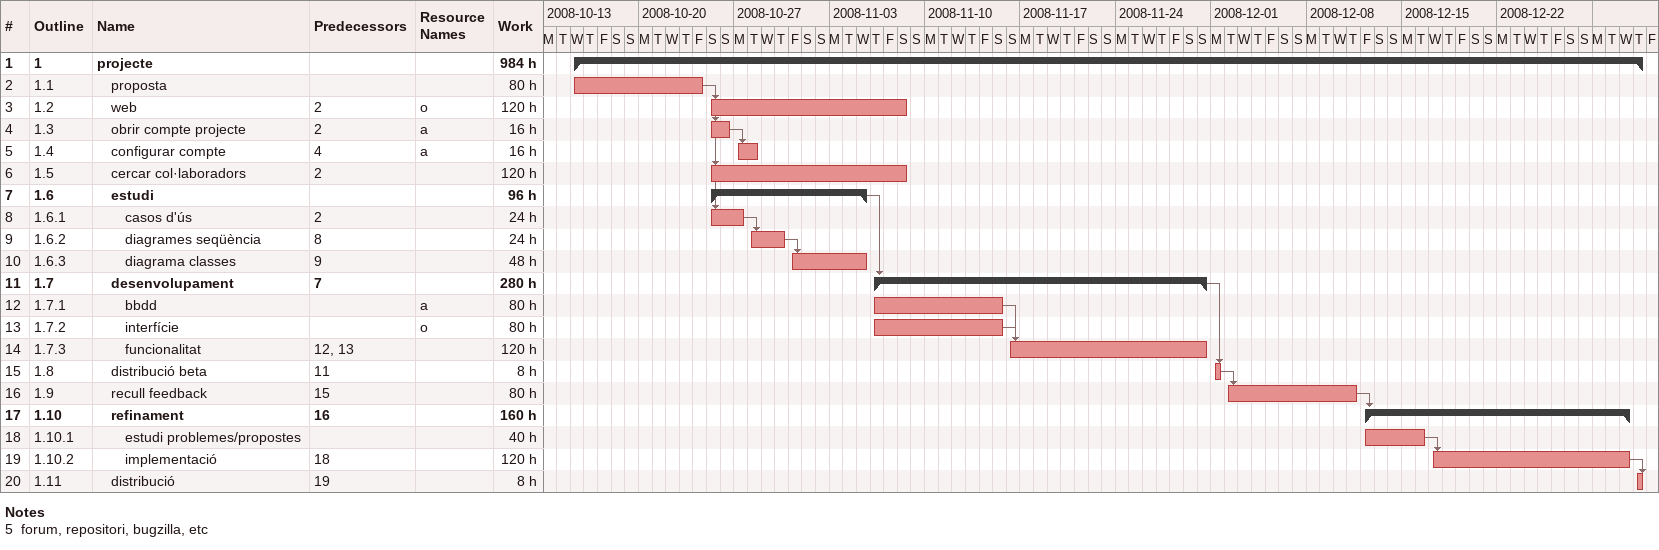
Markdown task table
| ID | WBS | Task | Start | Finish | Predecessors | Resources | Work (h) |
|---|---|---|---|---|---|---|---|
| 1 | 1 | **projecte** | 2008-10-15 | 2009-01-01 |  |  | 984 |
| 2 | 1.1 | proposta | 2008-10-15 | 2008-10-24 |  |  | 80 |
| 3 | 1.2 | web | 2008-10-25 | 2008-11-08 | 2 | o | 120 |
| 4 | 1.3 | obrir compte projecte | 2008-10-25 | 2008-10-26 | 2 | a | 16 |
| 5 | 1.4 | configurar compte | 2008-10-27 | 2008-10-28 | 4 | a | 16 |
| 6 | 1.5 | cercar col·laboradors | 2008-10-25 | 2008-11-08 | 2 |  | 120 |
| 7 | 1.6 | **estudi** | 2008-10-25 | 2008-11-05 |  |  | 96 |
| 8 | 1.6.1 | casos d'ús | 2008-10-25 | 2008-10-27 | 2 |  | 24 |
| 9 | 1.6.2 | diagrames seqüència | 2008-10-28 | 2008-10-30 | 8 |  | 24 |
| 10 | 1.6.3 | diagrama classes | 2008-10-31 | 2008-11-05 | 9 |  | 48 |
| 11 | 1.7 | **desenvolupament** | 2008-11-06 | 2008-11-30 | 7 |  | 280 |
| 12 | 1.7.1 | bbdd | 2008-11-06 | 2008-11-15 |  | a | 80 |
| 13 | 1.7.2 | interfície | 2008-11-06 | 2008-11-15 |  | o | 80 |
| 14 | 1.7.3 | funcionalitat | 2008-11-16 | 2008-11-30 | 12, 13 |  | 120 |
| 15 | 1.8 | distribució beta | 2008-12-01 | 2008-12-01 | 11 |  | 8 |
| 16 | 1.9 | recull feedback | 2008-12-02 | 2008-12-11 | 15 |  | 80 |
| 17 | 1.10 | **refinament** | 2008-12-12 | 2008-12-31 | 16 |  | 160 |
| 18 | 1.10.1 | estudi problemes/propostes | 2008-12-12 | 2008-12-16 |  |  | 40 |
| 19 | 1.10.2 | implementació | 2008-12-17 | 2008-12-31 | 18 |  | 120 |
| 20 | 1.11 | distribució | 2009-01-01 | 2009-01-01 | 19 |  | 8 |

Notes
- 5: forum, repositori, bugzilla, etc
